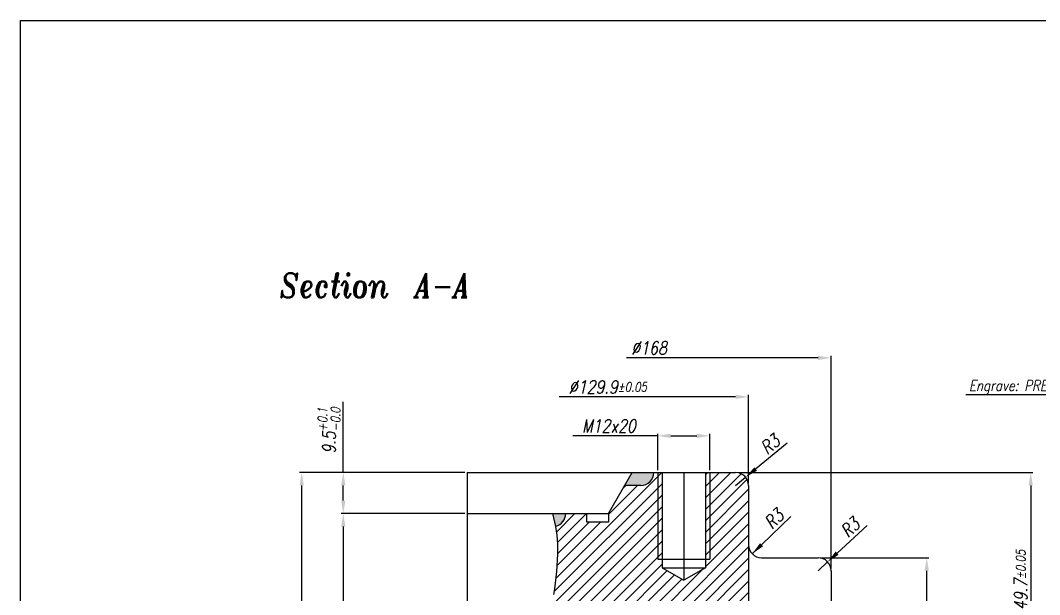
# Model space of a CAD drawing. Extents: x 1514 to 2338, y -21 to 556.
# Drawn here: x 1514 to 1749.2, y 423.1 to 555.7 of the extents above; entities that cross this region are included whole.
import ezdxf

# ---------------------------------------------------------------- set-up
doc = ezdxf.new("R2010")
doc.units = 0
doc.header["$LTSCALE"] = 7
doc.header["$MEASUREMENT"] = 0
doc.linetypes.add('CENTERX2', pattern=[20.32, 12.7, -2.54, 2.54, -2.54])
doc.layers.get('DEFPOINTS').update_dxf_attribs({"linetype": 'CONTINUOUS', "lineweight": 15})
for name, color, linetype in [('CENTERLINE', 4, 'CENTERX2'), ('DIMENSIONS', 2, 'CONTINUOUS'), ('HATCH', 3, 'CONTINUOUS'), ('TEXT', 2, 'CONTINUOUS')]:
    doc.layers.add(name, color=color, linetype=linetype)
doc.layers.add('OUTLINE', color=7, linetype='CONTINUOUS', lineweight=25)
doc.styles.add('ITALICT', font='ITALICT.shx', dxfattribs={"width": 0.8, "height": 3})
doc.dimstyles.get("Standard").update_dxf_attribs({"dimtxt": 3, "dimasz": 3, "dimexe": 0.5, "dimexo": 0.5, "dimgap": 0.8, "dimtad": 1, "dimdsep": 46, "dimtxsty": 'ITALICT', "dimcen": 0.09, "dimazin": 2, "dimtfac": 1, "dimtmove": 0, "dimatfit": 3, "dimfxl": 1, "dimtolj": 1, "dimtzin": 0, "dimarcsym": 0})

# ---------------------------------------------------------------- blocks, each defined once
blk = doc.blocks.new('*D19')
at = {"layer": 'DEFPOINTS', "color": 0}
for p in [(1679.05, 451.35), (1695.05, 401.65), (1747.18, 401.65)]:
    blk.add_point(p, dxfattribs=at)
at = {"layer": 'DIMENSIONS', "color": 0, "lineweight": -2}
for p, q in [((1679.55, 451.35), (1747.68, 451.35)), ((1747.18, 448.35), (1747.18, 404.65)), ((1695.55, 401.65), (1747.68, 401.65))]:
    blk.add_line(p, q, dxfattribs=at)
at = {"layer": 'DIMENSIONS', "color": 0}
for points in [[(1747.68, 448.35), (1746.68, 448.35), (1747.18, 451.35)], [(1746.68, 404.65), (1747.68, 404.65), (1747.18, 401.65)]]:
    blk.add_solid(points, dxfattribs=at)
at = {"layer": 'DIMENSIONS', "color": 0, "insert": (1744.88, 426.5), "char_height": 3, "attachment_point": 5, "rotation": 90, "style": 'ITALICT'}
blk.add_mtext('\\A1;49.7{}{\\H0.71x;\\C3;%%p0.05}', dxfattribs=at)
blk = doc.blocks.new('*D29')
at = {"layer": 'DEFPOINTS', "color": 0}
for p in [(1617.1, 441.85), (1588.51, 223.85), (1617.1, 223.85)]:
    blk.add_point(p, dxfattribs=at)
at = {"layer": 'DIMENSIONS', "color": 0, "lineweight": -2}
for p, q in [((1616.6, 441.85), (1588.01, 441.85)), ((1588.51, 438.85), (1588.51, 226.85)), ((1616.6, 223.85), (1588.01, 223.85))]:
    blk.add_line(p, q, dxfattribs=at)
at = {"layer": 'DIMENSIONS', "color": 0}
for points in [[(1589.01, 438.85), (1588.01, 438.85), (1588.51, 441.85)], [(1588.01, 226.85), (1589.01, 226.85), (1588.51, 223.85)]]:
    blk.add_solid(points, dxfattribs=at)
at = {"layer": 'DIMENSIONS', "color": 0, "insert": (1586.21, 332.85), "char_height": 3, "attachment_point": 5, "rotation": 90, "style": 'ITALICT'}
blk.add_mtext('\\A1;218{}{\\H0.71x;\\C3;%%p0.05}', dxfattribs=at)
blk = doc.blocks.new('*D38')
at = {"layer": 'DEFPOINTS', "color": 0}
for p in [(1617.1, 451.35), (1578.9, 206.45), (1617.1, 206.45)]:
    blk.add_point(p, dxfattribs=at)
at = {"layer": 'DIMENSIONS', "color": 0, "lineweight": -2}
for p, q in [((1616.6, 451.35), (1578.4, 451.35)), ((1578.9, 448.35), (1578.9, 209.45)), ((1616.6, 206.45), (1578.4, 206.45))]:
    blk.add_line(p, q, dxfattribs=at)
at = {"layer": 'DIMENSIONS', "color": 0}
for points in [[(1579.4, 448.35), (1578.4, 448.35), (1578.9, 451.35)], [(1578.4, 209.45), (1579.4, 209.45), (1578.9, 206.45)]]:
    blk.add_solid(points, dxfattribs=at)
at = {"layer": 'DIMENSIONS', "color": 0, "insert": (1576.6, 328.9), "char_height": 3, "attachment_point": 5, "rotation": 90, "style": 'ITALICT'}
blk.add_mtext('\\A1;244.9', dxfattribs=at)
blk = doc.blocks.new('*D42')
at = {"layer": 'DEFPOINTS', "color": 0}
for p in [(1617.1, 468.8), (1617.1, 451.35), (1682.05, 448.35)]:
    blk.add_point(p, dxfattribs=at)
at = {"layer": 'DIMENSIONS', "color": 0, "lineweight": -2}
for p, q in [((1679.05, 468.8), (1638.36, 468.8)), ((1682.05, 448.85), (1682.05, 469.3))]:
    blk.add_line(p, q, dxfattribs=at)
at = {"layer": 'DIMENSIONS', "color": 0}
blk.add_solid([(1679.05, 468.3), (1679.05, 469.3), (1682.05, 468.8)], dxfattribs=at)
at = {"layer": 'DIMENSIONS', "color": 0, "insert": (1649.57, 471.1), "char_height": 3, "attachment_point": 5, "style": 'ITALICT'}
blk.add_mtext('\\A1;%%c129.9{}{\\H0.71x;\\C3;%%p0.05}', dxfattribs=at)
blk = doc.blocks.new('*D43')
at = {"layer": 'DEFPOINTS', "color": 0}
for p in [(1617.1, 477.8), (1617.1, 451.35), (1701.1, 428.65)]:
    blk.add_point(p, dxfattribs=at)
at = {"layer": 'DIMENSIONS', "color": 0, "lineweight": -2}
for p, q in [((1698.1, 477.8), (1653.91, 477.8)), ((1701.1, 429.15), (1701.1, 478.3))]:
    blk.add_line(p, q, dxfattribs=at)
at = {"layer": 'DIMENSIONS', "color": 0}
blk.add_solid([(1698.1, 477.3), (1698.1, 478.3), (1701.1, 477.8)], dxfattribs=at)
at = {"layer": 'DIMENSIONS', "color": 0, "insert": (1659.1, 480.1), "char_height": 3, "attachment_point": 5, "style": 'ITALICT'}
blk.add_mtext('\\A1;%%c168', dxfattribs=at)
blk = doc.blocks.new('*D52')
at = {"layer": 'DEFPOINTS', "color": 0}
for p in [(1588.51, 451.35), (1617.1, 451.35), (1617.1, 441.85)]:
    blk.add_point(p, dxfattribs=at)
at = {"layer": 'DIMENSIONS', "color": 0, "lineweight": -2}
for p, q in [((1588.51, 451.35), (1588.51, 467.65)), ((1616.6, 451.35), (1588.01, 451.35)), ((1588.51, 444.85), (1588.51, 448.35)), ((1616.6, 441.85), (1588.01, 441.85))]:
    blk.add_line(p, q, dxfattribs=at)
at = {"layer": 'DIMENSIONS', "color": 0}
for points in [[(1589.01, 448.35), (1588.01, 448.35), (1588.51, 451.35)], [(1588.01, 444.85), (1589.01, 444.85), (1588.51, 441.85)]]:
    blk.add_solid(points, dxfattribs=at)
at = {"layer": 'DIMENSIONS', "color": 0, "insert": (1585.23, 461), "char_height": 3, "attachment_point": 5, "rotation": 90, "style": 'ITALICT'}
blk.add_mtext('\\A1;9.5{}{\\H0.71x;\\C3;\\S+0.1^ -0.0;}', dxfattribs=at)
blk = doc.blocks.new('*D69')
at = {"layer": 'DEFPOINTS', "color": 0}
for p in [(1673.1, 459.8), (1661.1, 451.35), (1673.1, 451.35)]:
    blk.add_point(p, dxfattribs=at)
at = {"layer": 'DIMENSIONS', "color": 0, "lineweight": -2}
for p, q in [((1661.1, 459.8), (1641.53, 459.8)), ((1661.1, 451.85), (1661.1, 460.3)), ((1664.1, 459.8), (1670.1, 459.8)), ((1673.1, 451.85), (1673.1, 460.3))]:
    blk.add_line(p, q, dxfattribs=at)
at = {"layer": 'DIMENSIONS', "color": 0}
for points in [[(1664.1, 460.3), (1664.1, 459.3), (1661.1, 459.8)], [(1670.1, 459.3), (1670.1, 460.3), (1673.1, 459.8)]]:
    blk.add_solid(points, dxfattribs=at)
at = {"layer": 'DIMENSIONS', "color": 0, "insert": (1649.81, 462.1), "char_height": 3, "attachment_point": 5, "style": 'ITALICT'}
blk.add_mtext('\\A1;M12x20', dxfattribs=at)
blk = doc.blocks.new('*D88')
at = {"layer": 'DEFPOINTS', "color": 0}
for p in [(1698.1, 431.65), (1723.18, 431.65), (1695.05, 401.65)]:
    blk.add_point(p, dxfattribs=at)
at = {"layer": 'DIMENSIONS', "color": 0, "lineweight": -2}
for p, q in [((1698.6, 431.65), (1723.68, 431.65)), ((1723.18, 404.65), (1723.18, 428.65)), ((1695.55, 401.65), (1723.68, 401.65))]:
    blk.add_line(p, q, dxfattribs=at)
at = {"layer": 'DIMENSIONS', "color": 0}
for points in [[(1723.68, 428.65), (1722.68, 428.65), (1723.18, 431.65)], [(1722.68, 404.65), (1723.68, 404.65), (1723.18, 401.65)]]:
    blk.add_solid(points, dxfattribs=at)
at = {"layer": 'DIMENSIONS', "color": 0, "insert": (1720.88, 416.65), "char_height": 3, "attachment_point": 5, "rotation": 90, "style": 'ITALICT'}
blk.add_mtext('\\A1;30', dxfattribs=at)
blk = doc.blocks.new('*D89')
at = {"layer": 'DEFPOINTS', "color": 0}
for p in [(1700.3, 430.68), (1698.1, 428.65)]:
    blk.add_point(p, dxfattribs=at)
at = {"layer": 'DIMENSIONS', "color": 0, "lineweight": -2}
for p, q in [((1709.4, 439.1), (1702.5, 432.72)), ((1698.1, 428.65), (1700.3, 430.68))]:
    blk.add_line(p, q, dxfattribs=at)
at = {"layer": 'DIMENSIONS', "color": 0}
blk.add_solid([(1702.16, 433.09), (1702.84, 432.35), (1700.3, 430.68)], dxfattribs=at)
at = {"layer": 'DIMENSIONS', "color": 0, "insert": (1705.49, 438.62), "char_height": 3, "attachment_point": 5, "rotation": 42.786, "style": 'ITALICT'}
blk.add_mtext('\\A1;R3', dxfattribs=at)
blk = doc.blocks.new('*D90')
at = {"layer": 'DEFPOINTS', "color": 0}
for p in [(1685.05, 434.65), (1682.89, 432.56)]:
    blk.add_point(p, dxfattribs=at)
at = {"layer": 'DIMENSIONS', "color": 0, "lineweight": -2}
blk.add_line((1682.89, 432.56), (1691.81, 441.17), dxfattribs=at)
at = {"layer": 'DIMENSIONS', "color": 0}
blk.add_solid([(1684.7, 435), (1685.4, 434.29), (1682.89, 432.56)], dxfattribs=at)
at = {"layer": 'DIMENSIONS', "color": 0, "insert": (1687.91, 440.61), "char_height": 3, "attachment_point": 5, "rotation": 44.0066, "style": 'ITALICT'}
blk.add_mtext('\\A1;R3', dxfattribs=at)
blk = doc.blocks.new('*D96')
at = {"layer": 'DEFPOINTS', "color": 0}
for p in [(1681.37, 450.24), (1679.05, 448.35)]:
    blk.add_point(p, dxfattribs=at)
at = {"layer": 'DIMENSIONS', "color": 0, "lineweight": -2}
for p, q in [((1690.97, 458.09), (1683.69, 452.14)), ((1679.05, 448.35), (1681.37, 450.24))]:
    blk.add_line(p, q, dxfattribs=at)
at = {"layer": 'DIMENSIONS', "color": 0}
blk.add_solid([(1683.38, 452.53), (1684.01, 451.75), (1681.37, 450.24)], dxfattribs=at)
at = {"layer": 'DIMENSIONS', "color": 0, "insert": (1687.04, 457.84), "char_height": 3, "attachment_point": 5, "rotation": 39.2593, "style": 'ITALICT'}
blk.add_mtext('\\A1;R3', dxfattribs=at)

msp = doc.modelspace()

# ---------------------------------------------------------------- hatches: boundary and pattern name
at = {"layer": 'DIMENSIONS'}
h = msp.add_hatch(color=256, dxfattribs=at)
h.dxf.hatch_style = 1
h.paths.add_polyline_path([(1657.1837, 448.3451, 0.41421356), (1660.1837, 451.3451), (1655.1837, 451.3451), (1653.4516, 448.3451)])
h = msp.add_hatch(color=256, dxfattribs=at)
h.dxf.hatch_style = 1
h.paths.add_polyline_path([(1639.8489, 441.8451), (1636.8489, 441.8451, -0.02752695), (1637.57, 438.9331, 0.34477684)])
at = {"layer": 'HATCH'}
h = msp.add_hatch(dxfattribs=at)
h.set_pattern_fill('ANSI31', color=256, scale=15)
h.set_pattern_definition([(45, (1089.4648, 88.224), (-1.325825, 1.325825), [])])
h.paths.add_polyline_path([(1693.0989, 344.8951), (1682.0489, 355.9451), (1682.0489, 448.3451, 0.41421356), (1679.0489, 451.3451), (1673.0989, 451.3451), (1673.0989, 431.3451), (1672.0989, 431.3451), (1672.0989, 429.3451), (1667.0989, 426.4584), (1662.0989, 429.3451), (1662.0989, 431.3451), (1661.0989, 431.3451), (1661.0989, 451.3451), (1660.1837, 451.3451, -0.41421356), (1657.1837, 448.3451), (1653.4516, 448.3451), (1649.6989, 441.8451), (1649.6989, 439.8451), (1644.6989, 439.8451), (1644.6989, 441.8451), (1639.8489, 441.8451, -0.34477684), (1637.57, 438.9331, -0.04695944), (1638.0489, 433.8451, -0.04490924), (1637.0847, 423.1319, 0.04490924), (1635.3489, 403.8451), (1635.3489, 393.8451, -0.0258704), (1634.6665, 380.6666, 0.02482807), (1633.5989, 360.8451), (1633.3489, 300.8451, -0.03032626), (1632.1545, 282.44, 0.02069098), (1631.5989, 275.8451), (1629.5489, 227.8451), (1629.5489, 226.8451, -0.41421356), (1632.5489, 223.8451), (1641.5989, 223.8451), (1641.5989, 220.7451), (1642.5989, 220.7451), (1642.5989, 226.7451), (1643.0989, 226.7451), (1643.0989, 280.7451), (1645.5989, 282.1885), (1648.0989, 280.7451), (1648.0989, 226.7451), (1648.5989, 226.7451), (1648.5989, 220.7451), (1662.3489, 220.7451), (1662.3489, 216.433), (1654.7489, 212.0451), (1654.7489, 206.4451), (1685.2489, 206.4451, 0.41421356), (1687.2489, 208.4451), (1687.2489, 261.9451), (1673.2489, 261.9451), (1673.2489, 262.6951), (1672.2489, 262.6951), (1670.3725, 265.9451), (1672.2489, 269.1951), (1673.2489, 269.1951), (1673.2489, 269.9451), (1687.2489, 269.9451), (1687.2489, 275.5451), (1693.0989, 275.5451), (1693.0989, 288.9874), (1683.683, 290.9888, -0.80978403), (1683.683, 294.9014), (1693.0989, 296.9028), (1693.0989, 300.9874), (1683.683, 302.9888, -0.80978403), (1683.683, 306.9014), (1693.0989, 308.9028), (1693.0989, 312.9874), (1683.683, 314.9888, -0.80978403), (1683.683, 318.9014), (1693.0989, 320.9028), (1693.0989, 324.9874), (1683.683, 326.9888, -0.80978403), (1683.683, 330.9014), (1693.0989, 332.9028)])
h.paths.add_polyline_path([(1643.0989, 226.7451), (1642.5989, 226.7451), (1642.5989, 220.7451), (1643.0989, 220.7451)], flags=17)
h.paths.add_polyline_path([(1648.5989, 226.7451), (1648.0989, 226.7451), (1648.0989, 220.7451), (1648.5989, 220.7451)], flags=17)
h.paths.add_polyline_path([(1662.0989, 451.3451), (1661.0989, 451.3451), (1661.0989, 431.3451), (1662.0989, 431.3451)], flags=17)
h.paths.add_polyline_path([(1673.0989, 451.3451), (1672.0989, 451.3451), (1672.0989, 431.3451), (1673.0989, 431.3451)], flags=17)
h.paths.add_polyline_path([(1687.2489, 269.9451), (1673.2489, 269.9451), (1673.2489, 269.1951), (1687.2489, 269.1951)], flags=17)
h.paths.add_polyline_path([(1687.2489, 262.6951), (1673.2489, 262.6951), (1673.2489, 261.9451), (1687.2489, 261.9451)], flags=17)
h.paths.add_polyline_path([(1635.9632, 310.9898), (1646.3774, 310.9898), (1646.3774, 315.4898), (1635.9632, 315.4898)], flags=24)
h.paths.add_polyline_path([(1672.655, 296.287), (1677.6658, 300.1056), (1674.9383, 303.6848), (1669.9274, 299.8662)], flags=24)
h.paths.add_polyline_path([(1654.1489, 287.8062), (1659.8774, 287.8062), (1659.8774, 292.3062), (1654.1489, 292.3062)], flags=24)
h.paths.add_polyline_path([(1655.5926, 247.938), (1655.5926, 253.5523), (1651.0926, 253.5523), (1651.0926, 247.938)], flags=24)
h.paths.add_polyline_path([(1665.9719, 262.5665), (1665.9719, 269.3237), (1661.4719, 269.3237), (1661.4719, 262.5665)], flags=24)
h.paths.add_polyline_path([(1685.1917, 285.4367), (1690.006, 285.4367), (1690.006, 289.9367), (1685.1917, 289.9367)], flags=24)
h.paths.add_polyline_path([(1677.1132, 246.7022), (1682.3846, 246.7022), (1682.3846, 251.2022), (1677.1132, 251.2022)], flags=24)
h.paths.add_polyline_path([(1677.6703, 253.7546), (1682.8274, 253.7546), (1682.8274, 258.2546), (1677.6703, 258.2546)], flags=24)
h.paths.add_polyline_path([(1671.3474, 217.226), (1673.2146, 210.2576), (1677.5613, 211.4223), (1675.6941, 218.3907)], flags=24)
h.paths.add_polyline_path([(1674.916, 360.138), (1674.916, 365.7523), (1670.416, 365.7523), (1670.416, 360.138)], flags=24)

# ---------------------------------------------------------------- linework, layer by layer
at = {"layer": 'CENTERLINE'}
msp.add_line((1667.0989, 451.3451), (1667.0989, 426.4584), dxfattribs=at)
at = {"layer": 'DIMENSIONS'}
for p, q in [((1661.0989, 451.3451), (1661.0989, 431.3451)), ((1673.0989, 451.3451), (1673.0989, 431.3451)), ((1657.1837, 448.3451), (1653.4516, 448.3451))]:
    msp.add_line(p, q, dxfattribs=at)
for centre, start in [((1657.1837, 451.3451), 270), ((1636.8489, 441.8451), 283.907971)]:
    msp.add_arc(centre, 3, start, 0, dxfattribs=at)
at = {"layer": 'OUTLINE'}
for p, q in [((1513.9869, 555.742), (2337.9869, 555.742)), ((1513.9869, -21.258), (1513.9869, 555.742)), ((1617.0989, 451.3451), (1617.0989, 206.4451)), ((1617.0989, 451.3451), (1679.0489, 451.3451)), ((1649.6989, 441.8451), (1655.1837, 451.3451)), ((1662.0989, 451.3451), (1662.0989, 429.3451)), ((1672.0989, 451.3451), (1672.0989, 429.3451)), ((1682.0489, 448.3451), (1682.0489, 355.9451)), ((1617.0989, 441.8451), (1649.6989, 441.8451)), ((1644.6989, 439.8451), (1644.6989, 441.8451)), ((1649.6989, 441.8451), (1649.6989, 439.8451)), ((1649.6989, 439.8451), (1644.6989, 439.8451)), ((1661.0989, 431.3451), (1673.0989, 431.3451)), ((1685.0489, 431.6451), (1698.0989, 431.6451)), ((1662.0989, 429.3451), (1672.0989, 429.3451)), ((1662.0989, 429.3451), (1667.0989, 426.4584)), ((1672.0989, 429.3451), (1667.0989, 426.4584)), ((1701.0989, 428.6451), (1701.0989, 399.9451))]:
    msp.add_line(p, q, dxfattribs=at)
for centre, radius, start, end in [((1679.0489, 448.3451), 3, 0, 90), ((1610.7822, 433.8451), 27.2667, 0, 17.061531), ((1578.0489, 433.8451), 60, 349.714471, 0), ((1685.0489, 434.6451), 3, 180, 270), ((1698.0989, 428.6451), 3, 0, 90)]:
    msp.add_arc(centre, radius, start, end, dxfattribs=at)
at = {"layer": 'TEXT'}
msp.add_line((1732.1794, 469.3576), (1793.8221, 469.3576), dxfattribs=at)

# ---------------------------------------------------------------- texts
at = {"layer": 'TEXT', "style": 'ITALICT', "width": 0.8}
for s, height, p in [('Section  A-A', 5.625, (1573.8559, 491.7121)), ('Engrave: PREMIUM BEER 500ml', 2.5, (1732.9387, 470.1735))]:
    msp.add_text(s, height=height, dxfattribs=at).set_placement(p)

# ---------------------------------------------------------------- dimensions: what is measured, and where the dimension line sits
at = {"layer": 'DIMENSIONS'}
for base, p1, p2, text, override, picture, middle in [((1617.0989, 477.8043), (1701.0989, 428.6451), (1617.0989, 451.3451), '%%c<>', {"dimlfac": 2, "dimse2": 1, "dimsd2": 1, "dimtmove": 0}, '*D43', (1659.0989, 477.8043)), ((1617.0989, 468.8043), (1682.0489, 448.3451), (1617.0989, 451.3451), '%%c<>{}{\\H0.71x;\\C3;%%p0.05}', {"dimlfac": 2, "dimse2": 1, "dimsd2": 1, "dimtp": 0.05, "dimtm": 0.05, "dimtdec": 2, "dimtmove": 0, "dimtzin": 0}, '*D42', (1649.5739, 468.8043)), ((1673.0989, 459.8043), (1661.0989, 451.3451), (1673.0989, 451.3451), 'M<>x20', {"dimtmove": 0}, '*D69', (1649.8132, 459.8043))]:
    dim = msp.add_linear_dim(base=base, p1=p1, p2=p2, text=text, dimstyle='Standard', override=override, dxfattribs=at)
    dim.commit()
    dim.dimension.update_dxf_attribs({"geometry": picture, "text_midpoint": middle, "dimtype": 160})
for base, p1, p2, text, override, picture, middle in [((1588.5114, 451.3451), (1617.0989, 441.8451), (1617.0989, 451.3451), '<>{}{\\H0.71x;\\C3;\\S+0.1^ -0.0;}', {"dimtp": 0.1, "dimtm": 0, "dimtdec": 1, "dimtzin": 0}, '*D52', (1585.2264, 460.9984)), ((1747.1786, 401.6451), (1679.0489, 451.3451), (1695.0489, 401.6451), '<>{}{\\H0.71x;\\C3;%%p0.05}', {"dimtp": 0.05, "dimtm": 0.05, "dimtdec": 2, "dimtzin": 0}, '*D19', (1744.8786, 426.4951)), ((1588.5114, 223.8451), (1617.0989, 441.8451), (1617.0989, 223.8451), '<>{}{\\H0.71x;\\C3;%%p0.05}', {"dimtp": 0.05, "dimtm": 0.05, "dimtdec": 2, "dimtzin": 0}, '*D29', (1586.2114, 332.8451))]:
    dim = msp.add_linear_dim(base=base, p1=p1, p2=p2, angle=90, text=text, dimstyle='Standard', override=override, dxfattribs=at)
    dim.commit()
    dim.dimension.update_dxf_attribs({"geometry": picture, "text_midpoint": middle})
for center, mpoint, picture, middle in [((1679.0489, 448.3451), (1681.3717, 450.2436), '*D96', (1687.0369, 457.8443)), ((1698.0989, 428.6451), (1700.3006, 430.6829), '*D89', (1705.4875, 438.6176))]:
    dim = msp.add_radius_dim(center=center, mpoint=mpoint, dimstyle='Standard', dxfattribs=at)
    dim.commit()
    dim.dimension.update_dxf_attribs({"geometry": picture, "text_midpoint": middle})
for base, p1, p2, picture, middle in [((1578.9035, 206.4451), (1617.0989, 451.3451), (1617.0989, 206.4451), '*D38', (1576.6035, 328.8951)), ((1723.1786, 431.6451), (1695.0489, 401.6451), (1698.0989, 431.6451), '*D88', (1720.8786, 416.6451))]:
    dim = msp.add_linear_dim(base=base, p1=p1, p2=p2, angle=90, dimstyle='Standard', dxfattribs=at)
    dim.commit()
    dim.dimension.update_dxf_attribs({"geometry": picture, "text_midpoint": middle})
dim = msp.add_radius_dim(center=(1685.0489, 434.6451), mpoint=(1682.8911, 432.5609), dimstyle='Standard', dxfattribs=at)
dim.commit()
dim.dimension.update_dxf_attribs({"geometry": '*D90', "text_midpoint": (1689.5083, 438.9525), "dimtype": 164})

doc.saveas('drawing.dxf')
